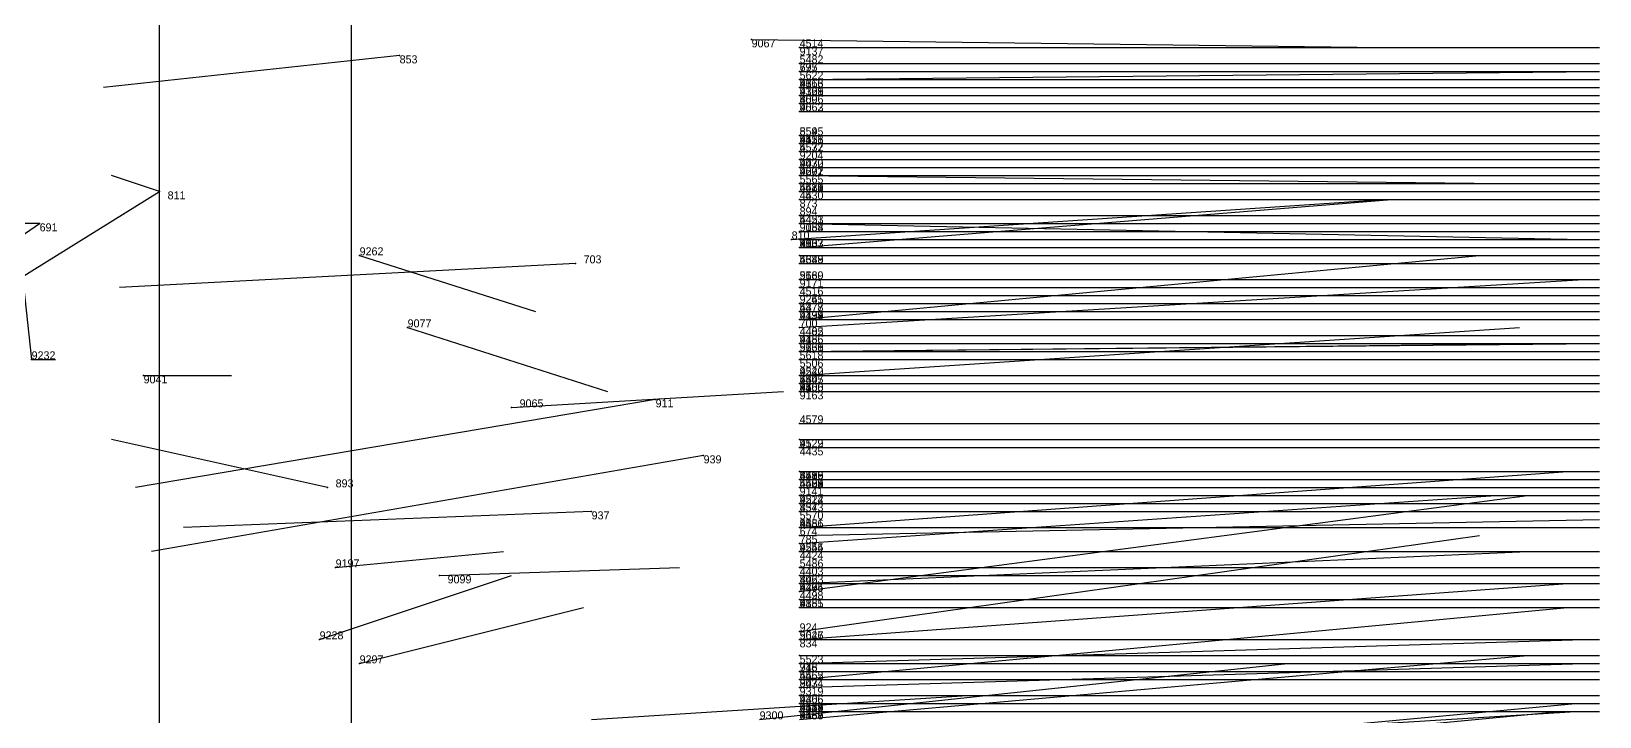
# Model space of a CAD drawing. Extents: x -0.07 to 1.1, y -0.07 to 1.1.
# Drawn here: x 0.904 to 1.1, y 0.1003 to 0.186 of the extents above; entities that cross this region are included whole.
import ezdxf

# ---------------------------------------------------------------- set-up
doc = ezdxf.new("R2010")
doc.units = 0
for name, color, linetype in [('Clients', 3, 'CONTINUOUS'), ('Facilities', 3, 'CONTINUOUS'), ('Facilities_lines', 3, 'CONTINUOUS'), ('Min_max_boxes', 1, 'CONTINUOUS'), ('Normals', 1, 'CONTINUOUS'), ('Source_points', 5, 'CONTINUOUS'), ('Text', 3, 'CONTINUOUS')]:
    doc.layers.add(name, color=color, linetype=linetype)

msp = doc.modelspace()

# ---------------------------------------------------------------- linework, layer by layer
at = {"layer": 'Clients', "color": 5}
for p in [(0.92, 0.166), (0.905, 0.162), (0.904, 0.145, 1)]:
    msp.add_point(p, dxfattribs=at)
at = {"layer": 'Facilities', "color": 3}
for p in [(0.994, 0.185, 1), (0.95, 0.183), (1, 0.184, 0.482), (1, 0.184, 0.812), (1, 0.182, 0.161), (1, 0.182, 0.121), (1, 0.182, 0.619), (1, 0.181, 0.575), (1, 0.18, 0.273), (1, 0.18, 0.659), (1, 0.18, 0.915), (1, 0.179, 0.285), (1, 0.179, 0.859), (1, 0.178, 0.377), (1, 0.178, 0.893), (1, 0.177, 0.246), (1, 0.177, 0.362), (1, 0.177, 0.549), (1, 0.176, 0.779), (1, 0.173, 0.13), (1, 0.173, 0.362), (1, 0.173, 0.282), (1, 0.173, 0.58), (1, 0.173, 0.699), (1, 0.172, 0.779), (1, 0.171, 0.431), (1, 0.171, 0.705), (1, 0.171, 0.819), (1, 0.17, 0.319), (1, 0.17, 0.866), (1, 0.169, 0.465), (1, 0.168, 0.814), (1, 0.168, 0.976), (1, 0.167, 0.299), (1, 0.167, 0.52), (1, 0.167, 0.716), (1, 0.166, 0.446), (1, 0.166, 0.376), (1, 0.166, 0.535), (1, 0.166, 0.705), (1, 0.166, 0.556), (1, 0.165, 0.156), (1, 0.163, 0.197), (1, 0.162, 0.297), (1, 0.162, 0.542), (1, 0.162, 0.947), (1, 0.161, 0.823), (0.999, 0.16), (1, 0.16, 0.126), (1, 0.159, 0.004), (1, 0.159, 0.362), (1, 0.159, 0.509), (0.945, 0.158, 1), (0.972, 0.157), (1, 0.158, 0.549), (1, 0.158, 0.647), (1, 0.157, 0.278), (1, 0.155, 0.634), (1, 0.155, 0.625), (1, 0.155, 0.814), (1, 0.154, 0.857), (1, 0.153, 0.279), (1, 0.153, 0.845), (1, 0.152, 0.86), (1, 0.151, 0.379), (1, 0.151, 0.675), (0.951, 0.149, 1), (1, 0.15, 0.273), (1, 0.15, 0.49), (1, 0.15, 0.984), (1, 0.149, 0.07), (1, 0.148, 0.469), (1, 0.148, 0.351), (1, 0.147, 0.439), (1, 0.147, 0.664), (1, 0.147, 0.788), (1, 0.146, 0.539), (1, 0.146, 0.95), (1, 0.146, 0.925), (1, 0.145, 0.517), (1, 0.145, 0.654), (0.918, 0.143, 1), (1, 0.143, 0.44), (1, 0.143, 0.562), (1, 0.143, 0.978), (1, 0.142, 0.235), (1, 0.142, 0.121), (1, 0.142, 0.291), (1, 0.142, 0.282), (1, 0.142, 0.894), (0.982, 0.14), (1, 0.141, 0.347), (1, 0.141, 0.648), (1, 0.141, 0.801), (0.964, 0.139, 1), (1, 0.137, 0.489), (1, 0.135, 0.761), (1, 0.134, 0.372), (1, 0.134, 0.267), (0.988, 0.133), (1, 0.131, 0.203), (1, 0.131, 0.173), (1, 0.131, 0.509), (1, 0.131, 0.58), (1, 0.13, 0.47), (1, 0.13, 0.342), (1, 0.13, 0.474), (0.941, 0.129), (1, 0.129, 0.452), (1, 0.129, 0.488), (1, 0.129, 0.644), (1, 0.128, 0.841), (1, 0.128, 0.764), (0.974, 0.126), (1, 0.127, 0.103), (1, 0.127, 0.475), (1, 0.127, 0.433), (1, 0.126, 0.639), (1, 0.124, 0.046), (1, 0.124, 0.196), (1, 0.124, 0.472), (1, 0.124, 0.6), (1, 0.123, 0.086), (1, 0.122, 0.986), (1, 0.121, 0.328), (1, 0.121, 0.298), (0.942, 0.119, 1), (0.955, 0.118, 1), (1, 0.119, 0.258), (1, 0.119, 0.64), (1, 0.118, 0.323), (1, 0.117, 0.233), (1, 0.117, 0.373), (1, 0.117, 0.542), (1, 0.117, 0.982), (1, 0.116, 0.023), (1, 0.115, 0.264), (1, 0.115, 0.417), (1, 0.115, 0.819), (1, 0.114, 0.233), (1, 0.114, 0.361), (0.94, 0.11, 1), (1, 0.111, 0.01), (1, 0.11, 0.14), (1, 0.11, 0.58), (1, 0.11, 0.94), (1, 0.108, 0.689), (0.945, 0.107, 1), (1, 0.107, 0.109), (1, 0.107, 0.054), (1, 0.106, 0.748), (1, 0.105, 0.473), (1, 0.105, 0.947), (1, 0.104, 0.066), (1, 0.103, 0.354), (1, 0.103, 0.898), (1, 0.103, 0.777), (1, 0.102, 0.881), (1, 0.101, 0.484), (1, 0.101, 0.336), (1, 0.101, 0.346), (1, 0.101, 0.636)]:
    msp.add_point(p, dxfattribs=at)
at = {"layer": 'Facilities_lines', "color": 3}
for p, q in [((0.892, 0.255, 1), (0.904, 0.145, 1)), ((0.825, 0.107), (0.92, 0.166)), ((0.825, 0.107), (0.905, 0.162))]:
    msp.add_line(p, q, dxfattribs=at)
at = {"layer": 'Min_max_boxes', "color": 1}
for p, q in [((0.944, 0.075, 1), (0.944, 0.462, 1)), ((0.944, 0.075, 1), (0.944, 0.462, 1)), ((0.92, 0.081), (0.92, 0.256)), ((0.92, 0.081), (0.92, 0.256))]:
    msp.add_line(p, q, dxfattribs=at)
at = {"layer": 'Normals', "color": 1}
for p, q in [((0.994, 0.185, 1), (1.073, 0.184, 1.062)), ((0.95, 0.183), (0.913, 0.179, 0.093)), ((1, 0.184, 0.482), (1.1, 0.184, 0.482)), ((1, 0.184, 0.812), (1.1, 0.184, 0.812)), ((1, 0.182, 0.161), (1.1, 0.182, 0.161)), ((1, 0.182, 0.121), (1.1, 0.182, 0.121)), ((1, 0.182, 0.619), (1.1, 0.182, 0.619)), ((1, 0.181, 0.575), (1.1, 0.181, 0.575)), ((1, 0.18, 0.915), (1.1, 0.181, 0.919)), ((1, 0.18, 0.273), (1.1, 0.18, 0.273)), ((1, 0.18, 0.659), (1.1, 0.18, 0.659)), ((1, 0.179, 0.285), (1.1, 0.179, 0.285)), ((1, 0.179, 0.859), (1.1, 0.179, 0.859)), ((1, 0.178, 0.377), (1.1, 0.178, 0.377)), ((1, 0.178, 0.893), (1.1, 0.178, 0.893)), ((1, 0.177, 0.246), (1.1, 0.177, 0.246)), ((1, 0.177, 0.362), (1.1, 0.177, 0.362)), ((1, 0.177, 0.549), (1.1, 0.177, 0.549)), ((1, 0.176, 0.779), (1.1, 0.176, 0.779)), ((1, 0.173, 0.13), (1.1, 0.173, 0.13)), ((1, 0.173, 0.362), (1.1, 0.173, 0.362)), ((1, 0.173, 0.282), (1.1, 0.173, 0.282)), ((1, 0.173, 0.58), (1.1, 0.173, 0.58)), ((1, 0.173, 0.699), (1.1, 0.173, 0.699)), ((1, 0.172, 0.779), (1.1, 0.172, 0.779)), ((1, 0.171, 0.431), (1.1, 0.171, 0.431)), ((1, 0.171, 0.705), (1.1, 0.171, 0.705)), ((1, 0.171, 0.819), (1.1, 0.171, 0.819)), ((1, 0.17, 0.319), (1.1, 0.17, 0.319)), ((1, 0.17, 0.866), (1.1, 0.17, 0.866)), ((1, 0.169, 0.465), (1.1, 0.169, 0.465)), ((0.92, 0.166), (0.914, 0.168, 0.1)), ((1, 0.168, 0.814), (1.1, 0.168, 0.814)), ((1, 0.168, 0.976), (1.088, 0.167, 1.024)), ((1, 0.167, 0.299), (1.1, 0.167, 0.299)), ((1, 0.167, 0.52), (1.1, 0.167, 0.52)), ((1, 0.167, 0.716), (1.1, 0.167, 0.716)), ((0.999, 0.16), (1.073, 0.165, -0.067)), ((1, 0.166, 0.446), (1.1, 0.166, 0.446)), ((1, 0.166, 0.376), (1.1, 0.166, 0.376)), ((1, 0.166, 0.535), (1.1, 0.166, 0.535)), ((1, 0.166, 0.705), (1.1, 0.166, 0.705)), ((1, 0.166, 0.556), (1.1, 0.166, 0.556)), ((1, 0.165, 0.156), (1.1, 0.165, 0.156)), ((1, 0.159, 0.004), (1.074, 0.165, -0.064)), ((1, 0.163, 0.197), (1.1, 0.163, 0.197)), ((0.905, 0.162), (0.903, 0.162, 0.1)), ((1, 0.162, 0.297), (1.1, 0.162, 0.297)), ((1, 0.162, 0.542), (1.1, 0.162, 0.542)), ((1, 0.162, 0.947), (1.098, 0.16, 0.968)), ((1, 0.161, 0.823), (1.1, 0.161, 0.823)), ((1, 0.16, 0.126), (1.1, 0.16, 0.126)), ((1, 0.159, 0.362), (1.1, 0.159, 0.362)), ((1, 0.159, 0.509), (1.1, 0.159, 0.509)), ((0.972, 0.157), (0.915, 0.154, 0.082)), ((0.945, 0.158, 1), (0.967, 0.151, 1.097)), ((1, 0.158, 0.549), (1.1, 0.158, 0.549)), ((1, 0.158, 0.647), (1.1, 0.158, 0.647)), ((1, 0.15, 0.984), (1.085, 0.158, 1.036)), ((1, 0.157, 0.278), (1.1, 0.157, 0.278)), ((1, 0.149, 0.07), (1.098, 0.155, 0.053)), ((1, 0.155, 0.634), (1.1, 0.155, 0.634)), ((1, 0.155, 0.625), (1.1, 0.155, 0.625)), ((1, 0.155, 0.814), (1.1, 0.155, 0.814)), ((1, 0.154, 0.857), (1.1, 0.154, 0.857)), ((1, 0.153, 0.279), (1.1, 0.153, 0.279)), ((1, 0.153, 0.845), (1.1, 0.153, 0.845)), ((1, 0.152, 0.86), (1.1, 0.152, 0.86)), ((1, 0.151, 0.379), (1.1, 0.151, 0.379)), ((1, 0.151, 0.675), (1.1, 0.151, 0.675)), ((0.951, 0.149, 1), (0.976, 0.141, 1.096)), ((1, 0.15, 0.273), (1.1, 0.15, 0.273)), ((1, 0.15, 0.49), (1.1, 0.15, 0.49)), ((1, 0.143, 0.978), (1.09, 0.149, 1.022)), ((1, 0.148, 0.469), (1.1, 0.148, 0.469)), ((1, 0.148, 0.351), (1.1, 0.148, 0.351)), ((1, 0.147, 0.439), (1.1, 0.147, 0.439)), ((1, 0.147, 0.664), (1.1, 0.147, 0.664)), ((1, 0.146, 0.95), (1.095, 0.147, 0.98)), ((1, 0.147, 0.788), (1.1, 0.147, 0.788)), ((1, 0.146, 0.925), (1.1, 0.147, 0.932)), ((1, 0.146, 0.539), (1.1, 0.146, 0.539)), ((0.904, 0.145, 1), (0.907, 0.145, 1.1)), ((1, 0.145, 0.517), (1.1, 0.145, 0.517)), ((1, 0.145, 0.654), (1.1, 0.145, 0.654)), ((0.918, 0.143, 1), (0.929, 0.143, 1.099)), ((1, 0.143, 0.44), (1.1, 0.143, 0.44)), ((1, 0.143, 0.562), (1.1, 0.143, 0.562)), ((1, 0.142, 0.235), (1.1, 0.142, 0.235)), ((1, 0.142, 0.121), (1.1, 0.142, 0.121)), ((1, 0.142, 0.291), (1.1, 0.142, 0.291)), ((1, 0.142, 0.282), (1.1, 0.142, 0.282)), ((1, 0.142, 0.894), (1.1, 0.142, 0.894)), ((0.982, 0.14), (0.917, 0.129, 0.075)), ((0.964, 0.139, 1), (0.998, 0.141, 1.094)), ((1, 0.141, 0.347), (1.1, 0.141, 0.347)), ((1, 0.141, 0.648), (1.1, 0.141, 0.648)), ((1, 0.141, 0.801), (1.1, 0.141, 0.801)), ((1, 0.137, 0.489), (1.1, 0.137, 0.489)), ((0.941, 0.129), (0.914, 0.135, 0.096)), ((1, 0.135, 0.761), (1.1, 0.135, 0.761)), ((1, 0.134, 0.372), (1.1, 0.134, 0.372)), ((1, 0.134, 0.267), (1.1, 0.134, 0.267)), ((0.988, 0.133), (0.919, 0.121, 0.072)), ((1, 0.131, 0.203), (1.1, 0.131, 0.203)), ((1, 0.124, 0.046), (1.096, 0.131, 0.019)), ((1, 0.131, 0.173), (1.1, 0.131, 0.173)), ((1, 0.131, 0.509), (1.1, 0.131, 0.509)), ((1, 0.131, 0.58), (1.1, 0.131, 0.58)), ((1, 0.13, 0.47), (1.1, 0.13, 0.47)), ((1, 0.13, 0.342), (1.1, 0.13, 0.342)), ((1, 0.13, 0.474), (1.1, 0.13, 0.474)), ((1, 0.129, 0.452), (1.1, 0.129, 0.452)), ((1, 0.129, 0.488), (1.1, 0.129, 0.488)), ((1, 0.129, 0.644), (1.1, 0.129, 0.644)), ((1, 0.116, 0.023), (1.091, 0.128, -0.017)), ((1, 0.128, 0.841), (1.1, 0.128, 0.841)), ((1, 0.128, 0.764), (1.1, 0.128, 0.764)), ((1, 0.122, 0.986), (1.087, 0.128, 1.034)), ((0.974, 0.126), (0.923, 0.124, 0.086)), ((1, 0.127, 0.103), (1.1, 0.127, 0.103)), ((1, 0.127, 0.475), (1.1, 0.127, 0.475)), ((1, 0.127, 0.433), (1.1, 0.127, 0.433)), ((1, 0.126, 0.639), (1.1, 0.126, 0.639)), ((1, 0.123, 0.086), (1.1, 0.125, 0.079)), ((1, 0.124, 0.196), (1.1, 0.124, 0.196)), ((1, 0.124, 0.472), (1.1, 0.124, 0.472)), ((1, 0.124, 0.6), (1.1, 0.124, 0.6)), ((1, 0.111, 0.01), (1.085, 0.123, -0.04)), ((0.942, 0.119, 1), (0.963, 0.121, 1.098)), ((1, 0.121, 0.328), (1.1, 0.121, 0.328)), ((1, 0.121, 0.298), (1.1, 0.121, 0.298)), ((1, 0.117, 0.982), (1.091, 0.121, 1.023)), ((0.94, 0.11, 1), (0.964, 0.118, 1.097)), ((0.955, 0.118, 1), (0.985, 0.119, 1.095)), ((1, 0.119, 0.258), (1.1, 0.119, 0.258)), ((1, 0.119, 0.64), (1.1, 0.119, 0.64)), ((1, 0.118, 0.323), (1.1, 0.118, 0.323)), ((1, 0.117, 0.233), (1.1, 0.117, 0.233)), ((1, 0.117, 0.373), (1.1, 0.117, 0.373)), ((1, 0.117, 0.542), (1.1, 0.117, 0.542)), ((1, 0.11, 0.94), (1.096, 0.117, 0.967)), ((0.945, 0.107, 1), (0.973, 0.114, 1.096)), ((1, 0.115, 0.264), (1.1, 0.115, 0.264)), ((1, 0.115, 0.417), (1.1, 0.115, 0.417)), ((1, 0.115, 0.819), (1.1, 0.115, 0.819)), ((1, 0.114, 0.233), (1.1, 0.114, 0.233)), ((1, 0.114, 0.361), (1.1, 0.114, 0.361)), ((1, 0.105, 0.947), (1.096, 0.114, 0.973)), ((1, 0.11, 0.14), (1.1, 0.11, 0.14)), ((1, 0.107, 0.054), (1.098, 0.11, 0.034)), ((1, 0.11, 0.58), (1.1, 0.11, 0.58)), ((1, 0.108, 0.689), (1.1, 0.108, 0.689)), ((1, 0.1, 0.984), (1.091, 0.108, 1.024)), ((0.995, 0.1, 1), (1.061, 0.107, 1.074)), ((1, 0.107, 0.109), (1.1, 0.107, 0.109)), ((1, 0.104, 0.066), (1.098, 0.107, 0.049)), ((1, 0.106, 0.748), (1.1, 0.106, 0.748)), ((1, 0.105, 0.473), (1.1, 0.105, 0.473)), ((0.974, 0.1, 1), (1.021, 0.103, 1.088)), ((1, 0.103, 0.354), (1.1, 0.103, 0.354)), ((1, 0.103, 0.898), (1.1, 0.103, 0.898)), ((1, 0.103, 0.777), (1.1, 0.103, 0.777)), ((1, 0.093, 0.952), (1.097, 0.102, 0.976)), ((1, 0.102, 0.881), (1.1, 0.102, 0.881)), ((1, 0.101, 0.484), (1.1, 0.101, 0.484)), ((1, 0.101, 0.336), (1.1, 0.101, 0.336)), ((1, 0.101, 0.346), (1.1, 0.101, 0.346)), ((1, 0.101, 0.636), (1.1, 0.101, 0.636)), ((1, 0.092, 0.966), (1.095, 0.101, 0.998)), ((1, 0.095, 0.94), (1.097, 0.101, 0.962))]:
    msp.add_line(p, q, dxfattribs=at)
at = {"layer": 'Source_points', "color": 5}
for p in [(0.994, 0.185, 1), (0.95, 0.183), (1, 0.184, 0.482), (1, 0.184, 0.812), (1, 0.182, 0.161), (1, 0.182, 0.121), (1, 0.182, 0.619), (1, 0.181, 0.575), (1, 0.18, 0.273), (1, 0.18, 0.659), (1, 0.18, 0.915), (1, 0.179, 0.285), (1, 0.179, 0.859), (1, 0.178, 0.377), (1, 0.178, 0.893), (1, 0.177, 0.246), (1, 0.177, 0.362), (1, 0.177, 0.549), (1, 0.176, 0.779), (1, 0.173, 0.13), (1, 0.173, 0.362), (1, 0.173, 0.282), (1, 0.173, 0.58), (1, 0.173, 0.699), (1, 0.172, 0.779), (1, 0.171, 0.431), (1, 0.171, 0.705), (1, 0.171, 0.819), (1, 0.17, 0.319), (1, 0.17, 0.866), (1, 0.169, 0.465), (1, 0.168, 0.814), (1, 0.168, 0.976), (1, 0.167, 0.299), (1, 0.167, 0.52), (1, 0.167, 0.716), (0.92, 0.166), (1, 0.166, 0.446), (1, 0.166, 0.376), (1, 0.166, 0.535), (1, 0.166, 0.705), (1, 0.166, 0.556), (1, 0.165, 0.156), (1, 0.163, 0.197), (0.905, 0.162), (1, 0.162, 0.297), (1, 0.162, 0.542), (1, 0.162, 0.947), (1, 0.161, 0.823), (0.999, 0.16), (1, 0.16, 0.126), (1, 0.159, 0.004), (1, 0.159, 0.362), (1, 0.159, 0.509), (0.945, 0.158, 1), (0.972, 0.157), (1, 0.158, 0.549), (1, 0.158, 0.647), (1, 0.157, 0.278), (1, 0.155, 0.634), (1, 0.155, 0.625), (1, 0.155, 0.814), (1, 0.154, 0.857), (1, 0.153, 0.279), (1, 0.153, 0.845), (1, 0.152, 0.86), (1, 0.151, 0.379), (1, 0.151, 0.675), (0.951, 0.149, 1), (1, 0.15, 0.273), (1, 0.15, 0.49), (1, 0.15, 0.984), (1, 0.149, 0.07), (1, 0.148, 0.469), (1, 0.148, 0.351), (1, 0.147, 0.439), (1, 0.147, 0.664), (1, 0.147, 0.788), (1, 0.146, 0.539), (1, 0.146, 0.95), (1, 0.146, 0.925), (0.904, 0.145, 1), (1, 0.145, 0.517), (1, 0.145, 0.654), (0.918, 0.143, 1), (1, 0.143, 0.44), (1, 0.143, 0.562), (1, 0.143, 0.978), (1, 0.142, 0.235), (1, 0.142, 0.121), (1, 0.142, 0.291), (1, 0.142, 0.282), (1, 0.142, 0.894), (0.982, 0.14), (1, 0.141, 0.347), (1, 0.141, 0.648), (1, 0.141, 0.801), (0.964, 0.139, 1), (1, 0.137, 0.489), (1, 0.135, 0.761), (1, 0.134, 0.372), (1, 0.134, 0.267), (0.988, 0.133), (1, 0.131, 0.203), (1, 0.131, 0.173), (1, 0.131, 0.509), (1, 0.131, 0.58), (1, 0.13, 0.47), (1, 0.13, 0.342), (1, 0.13, 0.474), (0.941, 0.129), (1, 0.129, 0.452), (1, 0.129, 0.488), (1, 0.129, 0.644), (1, 0.128, 0.841), (1, 0.128, 0.764), (0.974, 0.126), (1, 0.127, 0.103), (1, 0.127, 0.475), (1, 0.127, 0.433), (1, 0.126, 0.639), (1, 0.124, 0.046), (1, 0.124, 0.196), (1, 0.124, 0.472), (1, 0.124, 0.6), (1, 0.123, 0.086), (1, 0.122, 0.986), (1, 0.121, 0.328), (1, 0.121, 0.298), (0.942, 0.119, 1), (0.955, 0.118, 1), (1, 0.119, 0.258), (1, 0.119, 0.64), (1, 0.118, 0.323), (1, 0.117, 0.233), (1, 0.117, 0.373), (1, 0.117, 0.542), (1, 0.117, 0.982), (1, 0.116, 0.023), (1, 0.115, 0.264), (1, 0.115, 0.417), (1, 0.115, 0.819), (1, 0.114, 0.233), (1, 0.114, 0.361), (0.94, 0.11, 1), (1, 0.111, 0.01), (1, 0.11, 0.14), (1, 0.11, 0.58), (1, 0.11, 0.94), (1, 0.108, 0.689), (0.945, 0.107, 1), (1, 0.107, 0.109), (1, 0.107, 0.054), (1, 0.106, 0.748), (1, 0.105, 0.473), (1, 0.105, 0.947), (1, 0.104, 0.066), (1, 0.103, 0.354), (1, 0.103, 0.898), (1, 0.103, 0.777), (1, 0.102, 0.881), (1, 0.101, 0.484), (1, 0.101, 0.336), (1, 0.101, 0.346), (1, 0.101, 0.636)]:
    msp.add_point(p, dxfattribs=at)

# ---------------------------------------------------------------- texts
at = {"layer": 'Text', "color": 3}
for s, p in [('9067', (0.994, 0.184, 1)), ('4514', (1, 0.184, 0.482)), ('853', (0.95, 0.182)), ('5482', (1, 0.182, 0.619)), ('9137', (1, 0.183, 0.812)), ('5622', (1, 0.18, 0.575)), ('675', (1, 0.181, 0.161)), ('797', (1, 0.181, 0.121)), ('4363', (1, 0.179, 0.273)), ('4361', (1, 0.178, 0.285)), ('5615', (1, 0.179, 0.659)), ('9116', (1, 0.179, 0.915)), ('9109', (1, 0.178, 0.893)), ('9128', (1, 0.178, 0.859)), ('4506', (1, 0.177, 0.377)), ('4563', (1, 0.176, 0.362)), ('5596', (1, 0.177, 0.549)), ('809', (1, 0.177, 0.246)), ('9062', (1, 0.176, 0.779)), ('4418', (1, 0.172, 0.362)), ('4523', (1, 0.172, 0.282)), ('5545', (1, 0.173, 0.58)), ('5555', (1, 0.172, 0.699)), ('859', (1, 0.173, 0.13)), ('9111', (1, 0.172, 0.779)), ('4537', (1, 0.171, 0.431)), ('5572', (1, 0.171, 0.705)), ('9204', (1, 0.17, 0.819)), ('4470', (1, 0.169, 0.319)), ('4507', (1, 0.168, 0.465)), ('9032', (1, 0.169, 0.866)), ('9071', (1, 0.168, 0.814)), ('9292', (1, 0.168, 0.976)), ('4411', (1, 0.166, 0.299)), ('5565', (1, 0.167, 0.52)), ('5472', (1, 0.166, 0.535)), ('5480', (1, 0.166, 0.705)), ('5583', (1, 0.166, 0.716)), ('5624', (1, 0.166, 0.556)), ('811', (0.921, 0.165)), ('4430', (1, 0.165, 0.446)), ('4530', (1, 0.165, 0.376)), ('873', (1, 0.164, 0.156)), ('4423', (1, 0.162, 0.297)), ('5451', (1, 0.162, 0.542)), ('894', (1, 0.163, 0.197)), ('691', (0.905, 0.161)), ('810', (0.999, 0.16)), ('9088', (1, 0.161, 0.823)), ('9154', (1, 0.161, 0.947)), ('9262', (0.945, 0.158, 1)), ('4533', (1, 0.159, 0.362)), ('5607', (1, 0.159, 0.509)), ('890', (1, 0.159, 0.126)), ('916', (1, 0.159, 0.004)), ('703', (0.973, 0.157)), ('4389', (1, 0.157, 0.278)), ('5548', (1, 0.157, 0.549)), ('5648', (1, 0.157, 0.647)), ('5569', (1, 0.155, 0.634)), ('5630', (1, 0.155, 0.625)), ('9180', (1, 0.155, 0.814)), ('9171', (1, 0.154, 0.857)), ('4516', (1, 0.153, 0.279)), ('9245', (1, 0.152, 0.845)), ('9261', (1, 0.152, 0.86)), ('4377', (1, 0.151, 0.379)), ('4433', (1, 0.15, 0.273)), ('4494', (1, 0.15, 0.49)), ('5478', (1, 0.151, 0.675)), ('9199', (1, 0.15, 0.984)), ('9077', (0.951, 0.149, 1)), ('4405', (1, 0.148, 0.469)), ('4482', (1, 0.148, 0.351)), ('700', (1, 0.149, 0.07)), ('4486', (1, 0.147, 0.439)), ('9155', (1, 0.147, 0.788)), ('9232', (0.904, 0.145, 1)), ('5635', (1, 0.146, 0.539)), ('5638', (1, 0.146, 0.664)), ('5618', (1, 0.145, 0.654)), ('9131', (1, 0.146, 0.95)), ('9260', (1, 0.146, 0.925)), ('4542', (1, 0.143, 0.44)), ('5506', (1, 0.144, 0.517)), ('9220', (1, 0.143, 0.978)), ('9041', (0.918, 0.142, 1)), ('4445', (1, 0.142, 0.282)), ('4400', (1, 0.141, 0.291)), ('4505', (1, 0.141, 0.347)), ('5507', (1, 0.142, 0.562)), ('5566', (1, 0.141, 0.648)), ('870', (1, 0.141, 0.121)), ('9156', (1, 0.141, 0.894)), ('734', (1, 0.142, 0.235)), ('9065', (0.965, 0.139, 1)), ('911', (0.982, 0.139)), ('9163', (1, 0.14, 0.801)), ('4579', (1, 0.137, 0.489)), ('4522', (1, 0.134, 0.267)), ('4435', (1, 0.133, 0.372)), ('9129', (1, 0.134, 0.761)), ('939', (0.988, 0.132)), ('893', (0.942, 0.129)), ('4556', (1, 0.13, 0.342)), ('4425', (1, 0.129, 0.47)), ('4529', (1, 0.129, 0.452)), ('4583', (1, 0.129, 0.488)), ('4584', (1, 0.129, 0.474)), ('5479', (1, 0.13, 0.509)), ('5598', (1, 0.13, 0.58)), ('5502', (1, 0.129, 0.644)), ('858', (1, 0.13, 0.173)), ('671', (1, 0.13, 0.203)), ('4512', (1, 0.127, 0.475)), ('9141', (1, 0.128, 0.841)), ('9224', (1, 0.127, 0.764)), ('937', (0.974, 0.125)), ('4543', (1, 0.126, 0.433)), ('5570', (1, 0.125, 0.639)), ('837', (1, 0.126, 0.103)), ('4481', (1, 0.124, 0.472)), ('5556', (1, 0.124, 0.6)), ('935', (1, 0.124, 0.196)), ('674', (1, 0.123, 0.046)), ('4544', (1, 0.121, 0.298)), ('9255', (1, 0.121, 0.986)), ('785', (1, 0.122, 0.086)), ('9197', (0.942, 0.119, 1)), ('4424', (1, 0.12, 0.328)), ('5486', (1, 0.119, 0.64)), ('9099', (0.956, 0.117, 1)), ('4403', (1, 0.118, 0.258)), ('4463', (1, 0.117, 0.323)), ('802', (1, 0.117, 0.233)), ('4474', (1, 0.116, 0.373)), ('4428', (1, 0.115, 0.264)), ('4498', (1, 0.115, 0.417)), ('5465', (1, 0.116, 0.542)), ('929', (1, 0.116, 0.023)), ('9274', (1, 0.116, 0.982)), ('4385', (1, 0.114, 0.361)), ('9181', (1, 0.114, 0.819)), ('685', (1, 0.114, 0.233)), ('924', (1, 0.111, 0.01)), ('9228', (0.94, 0.11, 1)), ('5627', (1, 0.11, 0.58)), ('9046', (1, 0.11, 0.94)), ('834', (1, 0.109, 0.14)), ('9297', (0.945, 0.107, 1)), ('5523', (1, 0.107, 0.689)), ('4455', (1, 0.105, 0.473)), ('5562', (1, 0.105, 0.748)), ('946', (1, 0.106, 0.054)), ('718', (1, 0.106, 0.109)), ('843', (1, 0.104, 0.066)), ('9074', (1, 0.104, 0.947)), ('9319', (1, 0.103, 0.777)), ('4466', (1, 0.102, 0.354)), ('4459', (1, 0.101, 0.346)), ('4417', (1, 0.101, 0.484)), ('5524', (1, 0.101, 0.636)), ('9305', (1, 0.102, 0.898)), ('9148', (1, 0.101, 0.881)), ('9300', (0.995, 0.1, 1)), ('4458', (1, 0.1, 0.336)), ('5567', (1, 0.1, 0.558)), ('9189', (1, 0.1, 0.984))]:
    msp.add_text(s, height=0.001, dxfattribs=at).set_placement(p)

doc.saveas('drawing.dxf')
